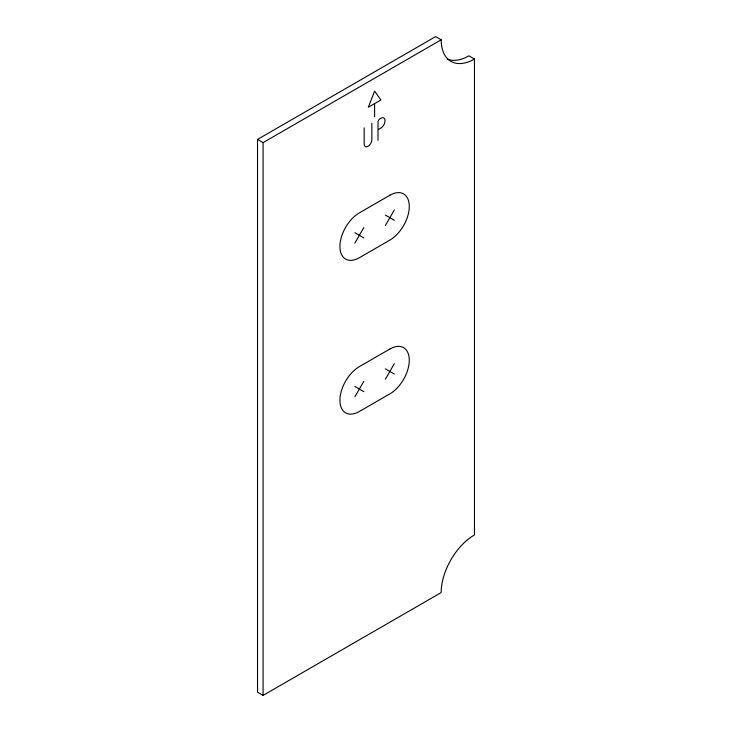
<?xml version="1.0" encoding="UTF-8"?>
<svg xmlns="http://www.w3.org/2000/svg" width="732" height="732" viewBox="0 0 732 732"><rect width="100%" height="100%" fill="white"/><g stroke="black" fill="none" stroke-linecap="round" stroke-linejoin="round"><path stroke-width="1.1" d="M354.864 243.07L363.822 227.542M385.38 225.447L394.338 209.919M354.864 396.826L363.822 381.299M385.38 379.203L394.338 363.685M257.527 139.428L435.632 36.6L441.176 39.803A47.077 27.185 -60 0 0 474.473 59.027L474.473 534.918A47.077 27.185 -60 0 0 441.176 592.572L263.081 695.4L257.527 692.197L257.527 139.428L263.081 142.63L441.176 39.803M374.153 103.88L368.315 107.256L374.601 91.061L380.887 100L374.601 103.624L374.601 116.681M378.462 129.463L380.75 128.137A6.048 3.495 -60 0 0 385.023 120.725A6.048 3.495 -60 0 0 380.75 118.255L380.1 118.639A2.946 1.702 -60 0 0 378.014 122.235L378.014 140.334M474.473 59.027L468.919 55.824A47.077 27.185 -60 0 1 447.279 59.082M385.38 215.098L394.338 220.268M354.864 232.712L363.822 237.891M385.38 368.855L394.338 374.034M354.864 386.478L363.822 391.647M371.847 123.397L371.847 139.684A5.426 3.138 -60 0 1 368.013 146.336A5.426 3.138 -60 0 1 364.17 144.122L364.17 127.825M263.081 142.63L263.081 695.4M389.854 195.261L359.339 212.884A27.459 15.857 -60 0 0 339.923 246.519A27.459 15.857 -60 0 0 359.339 257.728L389.854 240.105A27.459 15.857 -60 0 0 409.28 206.47A27.459 15.857 -60 0 0 389.854 195.261M389.854 349.027L359.339 366.641A27.459 15.857 -60 0 0 339.923 400.276A27.459 15.857 -60 0 0 359.339 411.485L389.854 393.871A27.459 15.857 -60 0 0 409.28 360.236A27.459 15.857 -60 0 0 389.854 349.027"/></g></svg>
